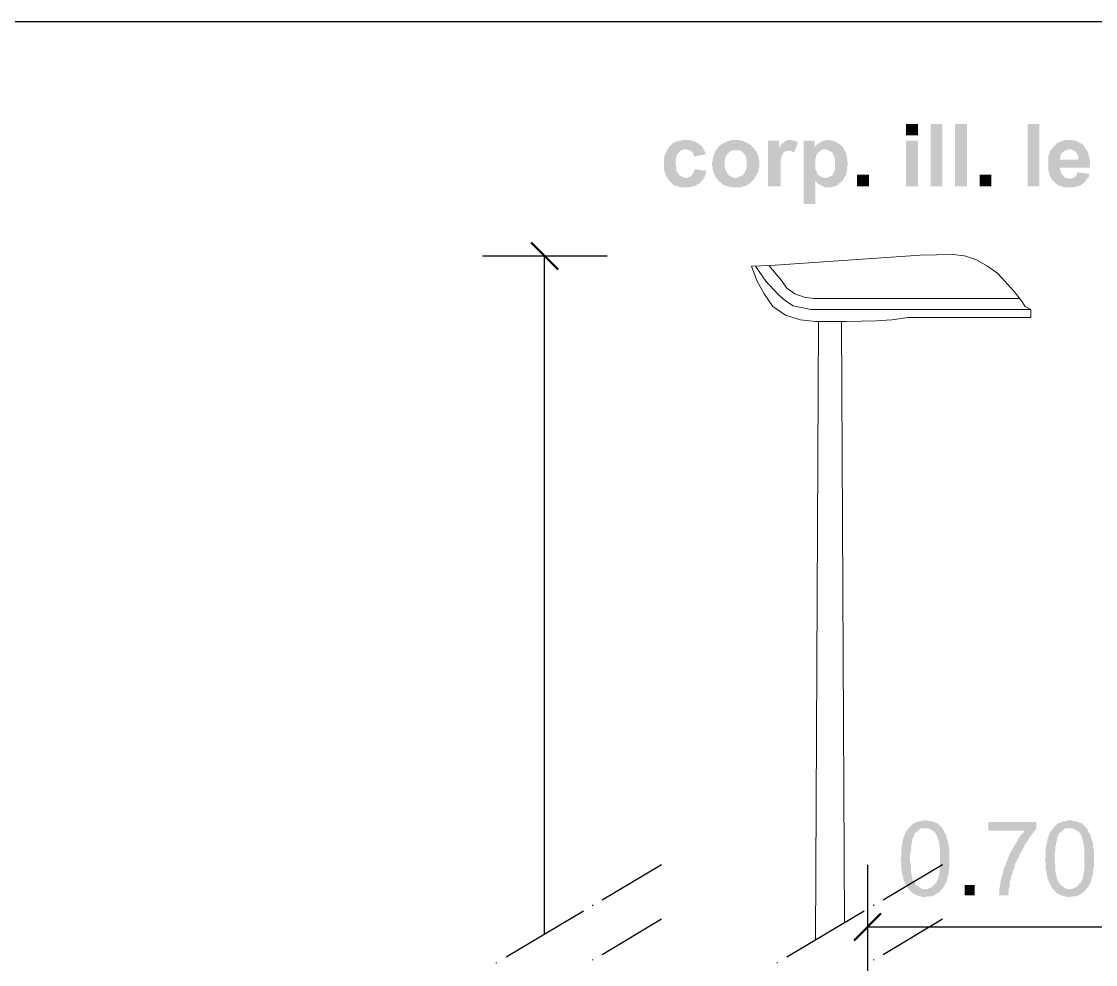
# Model space of a CAD drawing. Header units: millimetres. Extents: x -35.3 to 0.3, y 0.4 to 20.6.
# Drawn here: x -26.34 to -25.206, y 18.666 to 19.662 of the extents above; entities that cross this region are included whole.
import ezdxf

# ---------------------------------------------------------------- set-up
doc = ezdxf.new("R2010")
doc.units = ezdxf.units.MM
doc.layers.add('PDF _Geometria', color=7, linetype='Continuous')
doc.layers.add('PDF _Riempimenti solidi', color=7, linetype='Continuous')

msp = doc.modelspace()

# ---------------------------------------------------------------- hatches: boundary and pattern name
at = {"layer": 'PDF _Riempimenti solidi', "transparency": 33554559}
for points in [[(-25.3935, 19.5418), (-25.3935, 19.5535), (-25.406, 19.5535), (-25.406, 19.5418)], [(-25.3677, 19.4877), (-25.3677, 19.5535), (-25.3802, 19.5535), (-25.3802, 19.4877)], [(-25.3418, 19.4877), (-25.3418, 19.5535), (-25.3543, 19.5535), (-25.3543, 19.4877)], [(-25.2652, 19.4877), (-25.2652, 19.5535), (-25.2777, 19.5535), (-25.2777, 19.4877)], [(-25.6385, 19.5368), (-25.6418, 19.5368), (-25.6435, 19.536), (-25.6452, 19.536), (-25.6468, 19.5352), (-25.6485, 19.5352), (-25.6535, 19.5327), (-25.6543, 19.531), (-25.656, 19.5302), (-25.6568, 19.5285), (-25.6577, 19.5277), (-25.6385, 19.5268), (-25.6377, 19.5268), (-25.636, 19.526), (-25.6343, 19.526), (-25.6327, 19.5252), (-25.6327, 19.5243), (-25.631, 19.5227), (-25.6302, 19.521), (-25.6302, 19.5193), (-25.6177, 19.5218), (-25.6177, 19.5227), (-25.6193, 19.526), (-25.6202, 19.5277), (-25.621, 19.5293), (-25.6227, 19.531), (-25.6235, 19.5318), (-25.6252, 19.5327), (-25.626, 19.5335), (-25.631, 19.536), (-25.6327, 19.536), (-25.6352, 19.5368), (-25.6368, 19.5368)], [(-25.586, 19.5368), (-25.5902, 19.5368), (-25.5918, 19.536), (-25.5935, 19.536), (-25.5952, 19.5352), (-25.5968, 19.5343), (-25.5985, 19.5335), (-25.6002, 19.5327), (-25.6018, 19.5318), (-25.6035, 19.5302), (-25.6043, 19.5293), (-25.6052, 19.5277), (-25.6068, 19.526), (-25.6093, 19.521), (-25.6093, 19.5193), (-25.6102, 19.5177), (-25.6102, 19.5143), (-25.611, 19.5127), (-25.611, 19.5102), (-25.6102, 19.5085), (-25.6102, 19.5052), (-25.6093, 19.5027), (-25.6085, 19.501), (-25.6085, 19.5002), (-25.6068, 19.4968), (-25.586, 19.4968), (-25.5885, 19.4968), (-25.5918, 19.4985), (-25.5927, 19.4993), (-25.5943, 19.501), (-25.596, 19.5043), (-25.5968, 19.506), (-25.5977, 19.5077), (-25.5977, 19.5143), (-25.5968, 19.5168), (-25.5968, 19.5185), (-25.596, 19.5202), (-25.5952, 19.521), (-25.5943, 19.5227), (-25.5935, 19.5227), (-25.5927, 19.5243), (-25.5893, 19.526), (-25.586, 19.526), (-25.566, 19.5268), (-25.5668, 19.5285), (-25.5685, 19.5293), (-25.5693, 19.531), (-25.571, 19.5318), (-25.5718, 19.5327), (-25.5735, 19.5335), (-25.5752, 19.5343), (-25.5768, 19.5352), (-25.5785, 19.536), (-25.5802, 19.536), (-25.5818, 19.5368), (-25.5843, 19.5368)], [(-25.5402, 19.536), (-25.5518, 19.536), (-25.5518, 19.4877), (-25.5385, 19.4877), (-25.5385, 19.516), (-25.5377, 19.5177), (-25.5377, 19.5193), (-25.5368, 19.521), (-25.536, 19.5227), (-25.5352, 19.5235), (-25.5343, 19.5243), (-25.5327, 19.5252), (-25.5302, 19.5252), (-25.5402, 19.5285)], [(-25.5285, 19.5368), (-25.531, 19.5368), (-25.5343, 19.5352), (-25.5352, 19.5343), (-25.536, 19.5335), (-25.5377, 19.5327), (-25.5385, 19.531), (-25.5402, 19.5285), (-25.5302, 19.5252), (-25.5277, 19.5252), (-25.5243, 19.5235), (-25.5202, 19.5343), (-25.5235, 19.536), (-25.5252, 19.536), (-25.5268, 19.5368)], [(-25.5027, 19.536), (-25.5143, 19.536), (-25.5143, 19.4693), (-25.5018, 19.4693), (-25.5018, 19.4935), (-25.4727, 19.4943), (-25.4718, 19.496), (-25.491, 19.4968), (-25.4927, 19.4968), (-25.4943, 19.4977), (-25.496, 19.4977), (-25.4977, 19.4993), (-25.4993, 19.5002), (-25.5002, 19.5018), (-25.5002, 19.5027), (-25.501, 19.5043), (-25.5018, 19.506), (-25.5018, 19.5168), (-25.501, 19.5185), (-25.501, 19.5202), (-25.4993, 19.5235), (-25.4977, 19.5243), (-25.4968, 19.5252), (-25.4935, 19.5268), (-25.491, 19.5268), (-25.4718, 19.5277), (-25.5027, 19.5285)], [(-25.4877, 19.5368), (-25.4902, 19.5368), (-25.4918, 19.536), (-25.4935, 19.536), (-25.4968, 19.5343), (-25.4977, 19.5335), (-25.4993, 19.5327), (-25.501, 19.531), (-25.5018, 19.5302), (-25.5027, 19.5285), (-25.4718, 19.5277), (-25.4727, 19.5285), (-25.4735, 19.5302), (-25.4752, 19.5318), (-25.4768, 19.5327), (-25.4777, 19.5335), (-25.4793, 19.5343), (-25.481, 19.5352), (-25.4827, 19.536), (-25.4843, 19.536), (-25.486, 19.5368)], [(-25.3935, 19.4877), (-25.3935, 19.536), (-25.406, 19.536), (-25.406, 19.4877)], [(-25.2343, 19.5368), (-25.2377, 19.5368), (-25.2393, 19.536), (-25.241, 19.536), (-25.2477, 19.5327), (-25.2485, 19.531), (-25.2502, 19.5302), (-25.251, 19.5285), (-25.2527, 19.5268), (-25.2318, 19.5268), (-25.2268, 19.5243), (-25.226, 19.5227), (-25.2252, 19.5218), (-25.2243, 19.5202), (-25.2243, 19.516), (-25.2435, 19.516), (-25.256, 19.5152), (-25.256, 19.5043), (-25.2552, 19.5027), (-25.2552, 19.501), (-25.2527, 19.496), (-25.2518, 19.4952), (-25.251, 19.4935), (-25.2493, 19.4927), (-25.2485, 19.491), (-25.2468, 19.4902), (-25.246, 19.4893), (-25.2443, 19.4885), (-25.2427, 19.4877), (-25.241, 19.4877), (-25.2393, 19.4868), (-25.2277, 19.4868), (-25.226, 19.4877), (-25.2243, 19.4877), (-25.2227, 19.4885), (-25.221, 19.4893), (-25.2202, 19.4902), (-25.2193, 19.4902), (-25.2185, 19.4918), (-25.2168, 19.4927), (-25.216, 19.4943), (-25.2152, 19.496), (-25.2343, 19.496), (-25.236, 19.4968), (-25.2377, 19.4968), (-25.2393, 19.4977), (-25.2402, 19.4993), (-25.2418, 19.501), (-25.2427, 19.5027), (-25.2427, 19.5043), (-25.2435, 19.506), (-25.2435, 19.5077), (-25.2118, 19.5077), (-25.2118, 19.516), (-25.2127, 19.5177), (-25.2127, 19.5193), (-25.2135, 19.521), (-25.2135, 19.5227), (-25.2143, 19.5243), (-25.2152, 19.526), (-25.216, 19.5268), (-25.2168, 19.5285), (-25.2185, 19.5302), (-25.2193, 19.5318), (-25.221, 19.5327), (-25.2218, 19.5335), (-25.2235, 19.5343), (-25.2252, 19.5352), (-25.2268, 19.536), (-25.2285, 19.536), (-25.2302, 19.5368), (-25.2327, 19.5368)], [(-25.6577, 19.5277), (-25.6585, 19.526), (-25.6593, 19.5243), (-25.661, 19.521), (-25.661, 19.5193), (-25.6618, 19.5177), (-25.6618, 19.506), (-25.661, 19.5035), (-25.661, 19.5018), (-25.6593, 19.4985), (-25.6585, 19.4968), (-25.6577, 19.496), (-25.6568, 19.4943), (-25.656, 19.4935), (-25.6552, 19.4927), (-25.6543, 19.4918), (-25.6527, 19.491), (-25.6518, 19.4893), (-25.6502, 19.4885), (-25.6485, 19.4885), (-25.6468, 19.4877), (-25.6452, 19.4868), (-25.6335, 19.4868), (-25.6318, 19.4877), (-25.6302, 19.4877), (-25.6285, 19.4885), (-25.6268, 19.4893), (-25.626, 19.4902), (-25.6243, 19.491), (-25.6235, 19.491), (-25.6227, 19.4927), (-25.6218, 19.4935), (-25.6202, 19.4952), (-25.6193, 19.4968), (-25.6402, 19.4968), (-25.6452, 19.4993), (-25.646, 19.5002), (-25.6468, 19.5018), (-25.6477, 19.5027), (-25.6485, 19.5043), (-25.6485, 19.5077), (-25.6493, 19.5102), (-25.6493, 19.516), (-25.6485, 19.5177), (-25.6485, 19.5193), (-25.6477, 19.521), (-25.6468, 19.5227), (-25.646, 19.5235), (-25.6452, 19.5243), (-25.6443, 19.5252), (-25.6427, 19.526), (-25.641, 19.5268), (-25.6385, 19.5268)], [(-25.566, 19.5268), (-25.586, 19.526), (-25.5818, 19.526), (-25.5802, 19.5252), (-25.5785, 19.5235), (-25.5777, 19.5227), (-25.5768, 19.5218), (-25.576, 19.521), (-25.5752, 19.5193), (-25.5752, 19.5177), (-25.5743, 19.516), (-25.5743, 19.5068), (-25.5752, 19.5052), (-25.576, 19.5035), (-25.5768, 19.5018), (-25.5777, 19.501), (-25.5777, 19.5002), (-25.5793, 19.4993), (-25.581, 19.4985), (-25.5827, 19.4977), (-25.5843, 19.4968), (-25.6068, 19.4968), (-25.6052, 19.4952), (-25.6043, 19.4935), (-25.6027, 19.4927), (-25.6018, 19.4918), (-25.6002, 19.4902), (-25.5985, 19.4893), (-25.5952, 19.4877), (-25.5935, 19.4877), (-25.591, 19.4868), (-25.5802, 19.4868), (-25.5785, 19.4877), (-25.5768, 19.4877), (-25.5735, 19.4893), (-25.5727, 19.4902), (-25.571, 19.491), (-25.5693, 19.4927), (-25.5685, 19.4935), (-25.5668, 19.4952), (-25.566, 19.4968), (-25.5652, 19.4977), (-25.5643, 19.4993), (-25.5635, 19.501), (-25.5618, 19.5043), (-25.5618, 19.506), (-25.561, 19.5077), (-25.561, 19.5152), (-25.5618, 19.5168), (-25.5618, 19.5193), (-25.5635, 19.5227), (-25.5635, 19.5243), (-25.5652, 19.5252)], [(-25.4718, 19.5277), (-25.491, 19.5268), (-25.4902, 19.5268), (-25.4885, 19.526), (-25.4868, 19.5252), (-25.4852, 19.5243), (-25.4835, 19.5227), (-25.4818, 19.5193), (-25.4818, 19.5177), (-25.481, 19.516), (-25.481, 19.506), (-25.4827, 19.5027), (-25.4827, 19.501), (-25.4835, 19.5002), (-25.4843, 19.4993), (-25.4893, 19.4968), (-25.491, 19.4968), (-25.4718, 19.496), (-25.471, 19.4977), (-25.4702, 19.4985), (-25.4693, 19.5002), (-25.4693, 19.5018), (-25.4685, 19.5035), (-25.4685, 19.5077), (-25.4677, 19.5102), (-25.4677, 19.5135), (-25.4685, 19.516), (-25.4685, 19.5193), (-25.4693, 19.521), (-25.4693, 19.5227), (-25.471, 19.526)], [(-25.2527, 19.5268), (-25.2535, 19.526), (-25.2543, 19.5243), (-25.2543, 19.5227), (-25.2552, 19.521), (-25.256, 19.5193), (-25.256, 19.5152), (-25.2435, 19.516), (-25.2435, 19.5177), (-25.2427, 19.5193), (-25.2427, 19.521), (-25.2418, 19.5227), (-25.2402, 19.5243), (-25.2385, 19.5252), (-25.2368, 19.526), (-25.2352, 19.5268), (-25.2335, 19.5268)], [(-25.6293, 19.506), (-25.6293, 19.5052), (-25.6302, 19.5035), (-25.631, 19.5018), (-25.6318, 19.5002), (-25.6327, 19.4993), (-25.6335, 19.4985), (-25.6352, 19.4977), (-25.6368, 19.4968), (-25.6385, 19.4968), (-25.6193, 19.4968), (-25.6177, 19.5002), (-25.6177, 19.5018), (-25.6168, 19.5043)], [(-25.4452, 19.4877), (-25.4452, 19.5002), (-25.4577, 19.5002), (-25.4577, 19.4877)], [(-25.316, 19.4877), (-25.316, 19.5002), (-25.3285, 19.5002), (-25.3285, 19.4877)], [(-25.2252, 19.5027), (-25.2252, 19.5018), (-25.2268, 19.4985), (-25.2277, 19.4977), (-25.2293, 19.4968), (-25.231, 19.496), (-25.2327, 19.496), (-25.2152, 19.496), (-25.2135, 19.4968), (-25.2127, 19.4993), (-25.2127, 19.501)], [(-25.4727, 19.4943), (-25.5018, 19.4935), (-25.501, 19.4927), (-25.4993, 19.491), (-25.4977, 19.4902), (-25.4968, 19.4893), (-25.4918, 19.4868), (-25.4843, 19.4868), (-25.4827, 19.4877), (-25.481, 19.4877), (-25.4793, 19.4885), (-25.4777, 19.4893), (-25.4768, 19.491), (-25.4752, 19.4918), (-25.4735, 19.4935)], [(-25.386, 18.8185), (-25.3885, 18.8185), (-25.3902, 18.8177), (-25.3927, 18.8177), (-25.3943, 18.8168), (-25.3968, 18.816), (-25.3985, 18.8152), (-25.4002, 18.8135), (-25.4018, 18.8118), (-25.4035, 18.8102), (-25.3827, 18.8102), (-25.381, 18.8093), (-25.3793, 18.8085), (-25.3777, 18.8077), (-25.376, 18.806), (-25.3743, 18.8043), (-25.3743, 18.8035), (-25.3735, 18.8027), (-25.3727, 18.801), (-25.3727, 18.7993), (-25.3718, 18.7977), (-25.3718, 18.796), (-25.371, 18.7943), (-25.371, 18.7918), (-25.3702, 18.7893), (-25.3702, 18.766), (-25.371, 18.7643), (-25.371, 18.7618), (-25.3718, 18.7602), (-25.3718, 18.7577), (-25.3727, 18.756), (-25.3735, 18.7552), (-25.3735, 18.7535), (-25.3743, 18.7527), (-25.3752, 18.7518), (-25.3768, 18.7502), (-25.3785, 18.7485), (-25.3835, 18.746), (-25.386, 18.746), (-25.4027, 18.7452), (-25.401, 18.7435), (-25.4002, 18.7427), (-25.3985, 18.741), (-25.396, 18.7402), (-25.3943, 18.7393), (-25.3927, 18.7385), (-25.3902, 18.7385), (-25.3885, 18.7377), (-25.3852, 18.7377), (-25.3835, 18.7385), (-25.3785, 18.7385), (-25.3768, 18.7393), (-25.3752, 18.7402), (-25.3727, 18.7418), (-25.3718, 18.7427), (-25.371, 18.7427), (-25.3693, 18.7443), (-25.3685, 18.746), (-25.3668, 18.7477), (-25.366, 18.7493), (-25.3643, 18.7518), (-25.3635, 18.7535), (-25.3627, 18.756), (-25.3627, 18.7577), (-25.3618, 18.7602), (-25.361, 18.7618), (-25.361, 18.766), (-25.3602, 18.7685), (-25.3602, 18.7868), (-25.361, 18.7893), (-25.361, 18.7935), (-25.3618, 18.7952), (-25.3618, 18.7968), (-25.3627, 18.7985), (-25.3635, 18.801), (-25.3635, 18.8027), (-25.3652, 18.8052), (-25.3668, 18.8085), (-25.3677, 18.8102), (-25.3693, 18.8118), (-25.371, 18.8135), (-25.3727, 18.8152), (-25.3743, 18.816), (-25.3752, 18.816), (-25.3768, 18.8168), (-25.3793, 18.8177), (-25.381, 18.8177), (-25.3835, 18.8185)], [(-25.2685, 18.8168), (-25.3193, 18.8168), (-25.3193, 18.8077), (-25.2802, 18.8077), (-25.281, 18.8077), (-25.2818, 18.806), (-25.2835, 18.8043), (-25.2852, 18.8027), (-25.286, 18.801), (-25.2877, 18.7993), (-25.2885, 18.7968), (-25.2893, 18.7952), (-25.291, 18.7935), (-25.2918, 18.791), (-25.2935, 18.7893), (-25.2943, 18.7868), (-25.2952, 18.786), (-25.2968, 18.7827), (-25.2977, 18.7802), (-25.2985, 18.7785), (-25.2993, 18.776), (-25.3002, 18.7743), (-25.301, 18.7718), (-25.3018, 18.7702), (-25.3027, 18.7677), (-25.3035, 18.766), (-25.3035, 18.7635), (-25.3043, 18.7618), (-25.3043, 18.761), (-25.3052, 18.7585), (-25.306, 18.756), (-25.306, 18.7535), (-25.3068, 18.751), (-25.3068, 18.7493), (-25.3077, 18.7468), (-25.3077, 18.741), (-25.3085, 18.7393), (-25.2985, 18.7393), (-25.2977, 18.7418), (-25.2977, 18.746), (-25.2968, 18.7485), (-25.2968, 18.7527), (-25.296, 18.7552), (-25.2952, 18.7568), (-25.2952, 18.7593), (-25.2943, 18.761), (-25.2943, 18.7618), (-25.2935, 18.7643), (-25.2927, 18.766), (-25.2918, 18.7685), (-25.2918, 18.7702), (-25.291, 18.7727), (-25.2902, 18.7743), (-25.2893, 18.776), (-25.2877, 18.7785), (-25.2868, 18.7802), (-25.286, 18.7827), (-25.2843, 18.786), (-25.2827, 18.7885), (-25.2818, 18.7902), (-25.281, 18.7927), (-25.2793, 18.7943), (-25.2785, 18.796), (-25.2768, 18.7985), (-25.276, 18.8002), (-25.2743, 18.8018), (-25.2735, 18.8035), (-25.2718, 18.8052), (-25.271, 18.8068), (-25.2693, 18.8085), (-25.2685, 18.8093)], [(-25.2335, 18.8185), (-25.236, 18.8185), (-25.2377, 18.8177), (-25.2402, 18.8177), (-25.2418, 18.8168), (-25.2443, 18.816), (-25.246, 18.8152), (-25.2477, 18.8135), (-25.2493, 18.8118), (-25.251, 18.8102), (-25.2302, 18.8102), (-25.2285, 18.8093), (-25.2268, 18.8085), (-25.2252, 18.8077), (-25.2235, 18.806), (-25.2218, 18.8043), (-25.2218, 18.8035), (-25.221, 18.8027), (-25.2202, 18.801), (-25.2202, 18.7993), (-25.2193, 18.7977), (-25.2193, 18.796), (-25.2185, 18.7943), (-25.2185, 18.7918), (-25.2177, 18.7893), (-25.2177, 18.766), (-25.2185, 18.7643), (-25.2185, 18.7618), (-25.2193, 18.7602), (-25.2193, 18.7577), (-25.2202, 18.756), (-25.221, 18.7552), (-25.221, 18.7535), (-25.2218, 18.7527), (-25.2227, 18.7518), (-25.2243, 18.7502), (-25.226, 18.7485), (-25.2293, 18.7468), (-25.231, 18.746), (-25.2335, 18.746), (-25.2502, 18.7452), (-25.2485, 18.7435), (-25.2477, 18.7427), (-25.246, 18.741), (-25.2435, 18.7402), (-25.2418, 18.7393), (-25.2402, 18.7385), (-25.2377, 18.7385), (-25.236, 18.7377), (-25.2327, 18.7377), (-25.231, 18.7385), (-25.226, 18.7385), (-25.2243, 18.7393), (-25.2227, 18.7402), (-25.2202, 18.7418), (-25.2193, 18.7427), (-25.2185, 18.7427), (-25.2168, 18.7443), (-25.216, 18.746), (-25.2143, 18.7477), (-25.2135, 18.7493), (-25.2118, 18.7518), (-25.211, 18.7535), (-25.2102, 18.756), (-25.2102, 18.7577), (-25.2093, 18.7602), (-25.2085, 18.7618), (-25.2085, 18.766), (-25.2077, 18.7685), (-25.2077, 18.7868), (-25.2085, 18.7893), (-25.2085, 18.7935), (-25.2093, 18.7952), (-25.2093, 18.7968), (-25.2102, 18.7985), (-25.211, 18.801), (-25.211, 18.8027), (-25.2127, 18.8052), (-25.2135, 18.8068), (-25.2143, 18.8085), (-25.2152, 18.8102), (-25.2168, 18.8118), (-25.2202, 18.8152), (-25.2218, 18.816), (-25.2227, 18.816), (-25.2243, 18.8168), (-25.2268, 18.8177), (-25.2285, 18.8177), (-25.231, 18.8185)], [(-25.4035, 18.8102), (-25.4043, 18.8085), (-25.406, 18.8068), (-25.4068, 18.8052), (-25.4077, 18.8027), (-25.4085, 18.801), (-25.4085, 18.8002), (-25.4093, 18.7985), (-25.4093, 18.7968), (-25.4102, 18.7943), (-25.4102, 18.7927), (-25.411, 18.7902), (-25.411, 18.781), (-25.4118, 18.7785), (-25.4118, 18.7768), (-25.411, 18.7743), (-25.411, 18.766), (-25.4102, 18.7643), (-25.4102, 18.7618), (-25.4093, 18.7593), (-25.4093, 18.7577), (-25.4085, 18.756), (-25.4077, 18.7535), (-25.4052, 18.7485), (-25.4043, 18.7477), (-25.4035, 18.746), (-25.4027, 18.7452), (-25.386, 18.746), (-25.3885, 18.746), (-25.3918, 18.7477), (-25.3935, 18.7493), (-25.3952, 18.7502), (-25.3968, 18.7527), (-25.3977, 18.7535), (-25.3993, 18.7568), (-25.3993, 18.7585), (-25.4002, 18.7602), (-25.4002, 18.7618), (-25.401, 18.7643), (-25.401, 18.7718), (-25.4018, 18.7752), (-25.4018, 18.7827), (-25.401, 18.786), (-25.401, 18.791), (-25.4002, 18.7927), (-25.4002, 18.7952), (-25.3993, 18.7968), (-25.3993, 18.7993), (-25.3985, 18.801), (-25.3977, 18.8018), (-25.3977, 18.8035), (-25.3968, 18.8052), (-25.3952, 18.806), (-25.3935, 18.8077), (-25.3918, 18.8093), (-25.3902, 18.8102), (-25.386, 18.8102)], [(-25.251, 18.8102), (-25.2518, 18.8085), (-25.2535, 18.8068), (-25.2543, 18.8052), (-25.2552, 18.8027), (-25.256, 18.801), (-25.256, 18.8002), (-25.2568, 18.7985), (-25.2568, 18.7968), (-25.2577, 18.7943), (-25.2577, 18.7927), (-25.2585, 18.7902), (-25.2585, 18.781), (-25.2593, 18.7785), (-25.2593, 18.7768), (-25.2585, 18.7743), (-25.2585, 18.766), (-25.2577, 18.7643), (-25.2577, 18.7618), (-25.2568, 18.7593), (-25.2568, 18.7577), (-25.256, 18.756), (-25.2552, 18.7535), (-25.2527, 18.7485), (-25.2518, 18.7477), (-25.251, 18.746), (-25.2502, 18.7452), (-25.2335, 18.746), (-25.236, 18.746), (-25.2377, 18.7468), (-25.2393, 18.7477), (-25.241, 18.7493), (-25.2427, 18.7502), (-25.2443, 18.7527), (-25.2452, 18.7535), (-25.2468, 18.7568), (-25.2468, 18.7585), (-25.2477, 18.7602), (-25.2477, 18.7618), (-25.2485, 18.7643), (-25.2485, 18.7718), (-25.2493, 18.7752), (-25.2493, 18.7827), (-25.2485, 18.786), (-25.2485, 18.791), (-25.2477, 18.7927), (-25.2477, 18.7952), (-25.2468, 18.7968), (-25.2468, 18.7993), (-25.246, 18.801), (-25.2452, 18.8018), (-25.2452, 18.8035), (-25.2443, 18.8052), (-25.2427, 18.806), (-25.241, 18.8077), (-25.2393, 18.8093), (-25.2377, 18.8102), (-25.2335, 18.8102)], [(-25.3335, 18.7393), (-25.3335, 18.7502), (-25.3443, 18.7502), (-25.3443, 18.7393)]]:
    msp.add_hatch(color=256, dxfattribs=at).paths.add_polyline_path(points)

# ---------------------------------------------------------------- linework, layer by layer
at = {"layer": 'PDF _Geometria', "lineweight": 25}
msp.add_lwpolyline([(-35.3452, 0.3843), (-35.3452, 19.6618), (0.259, 19.6618), (0.259, 0.3843)], close=True, dxfattribs=at)
at = {"layer": 'PDF _Geometria', "lineweight": 50}
for points in [[(-25.8018, 19.4285), (-25.7735, 19.4002)], [(-25.4327, 18.7202), (-25.461, 18.6918)]]:
    msp.add_lwpolyline(points, dxfattribs=at)
at = {"layer": 'PDF _Geometria', "lineweight": 25}
for points in [[(-25.8535, 19.4143), (-25.7218, 19.4143)], [(-25.7877, 18.6985), (-25.7877, 19.4143)], [(-25.6643, 18.7718), (-25.7268, 18.7343)], [(-25.4468, 18.7718), (-25.4468, 18.6402)], [(-25.3677, 18.7718), (-25.4302, 18.7343)], [(-25.7368, 18.7285), (-25.7368, 18.7293)], [(-25.4402, 18.7285), (-25.4402, 18.7293)], [(-25.7468, 18.7227), (-25.8285, 18.6743)], [(-25.6643, 18.7143), (-25.7268, 18.6768)], [(-25.4502, 18.7227), (-25.5318, 18.6743)], [(-25.3677, 18.7143), (-25.4302, 18.6768)], [(-21.5493, 18.706), (-21.7585, 18.706), (-21.8252, 18.706), (-21.891, 18.706), (-23.4985, 18.706), (-25.1052, 18.706), (-25.171, 18.706), (-25.2377, 18.706), (-25.4468, 18.706)], [(-25.8385, 18.6677), (-25.8385, 18.6685)], [(-25.7368, 18.671), (-25.7368, 18.6718)], [(-25.5418, 18.6677), (-25.5418, 18.6685)], [(-25.4402, 18.671), (-25.4402, 18.6718)]]:
    msp.add_lwpolyline(points, dxfattribs=at)
at = {"layer": 'PDF _Geometria', "lineweight": 9}
msp.add_lwpolyline([(-25.2743, 19.3493), (-25.3985, 19.3493), (-25.4043, 19.3493), (-25.421, 19.3468), (-25.4377, 19.346), (-25.4693, 19.3452), (-25.5018, 19.3452), (-25.5177, 19.3468), (-25.5335, 19.3518), (-25.5468, 19.361), (-25.556, 19.3743), (-25.5635, 19.3885), (-25.5693, 19.4035), (-25.5493, 19.4043), (-25.391, 19.4152), (-25.3568, 19.416), (-25.3443, 19.4143), (-25.3318, 19.4102), (-25.3202, 19.4035), (-25.3093, 19.396), (-25.2918, 19.3768), (-25.2843, 19.3668), (-25.2802, 19.361), (-25.2743, 19.3577)], close=True, dxfattribs=at)
for points in [[(-25.2743, 19.3577), (-25.5068, 19.3577), (-25.5252, 19.3618), (-25.5335, 19.3668), (-25.541, 19.3735), (-25.5543, 19.3877), (-25.5652, 19.4035)], [(-25.551, 19.4043), (-25.5377, 19.3885), (-25.5318, 19.3802), (-25.5235, 19.3743), (-25.5135, 19.371), (-25.5035, 19.3693), (-25.4835, 19.3693), (-25.286, 19.3693)], [(-25.5018, 18.6918), (-25.4985, 19.3452)], [(-25.471, 18.7102), (-25.4743, 19.3452)]]:
    msp.add_lwpolyline(points, dxfattribs=at)

doc.saveas('drawing.dxf')
